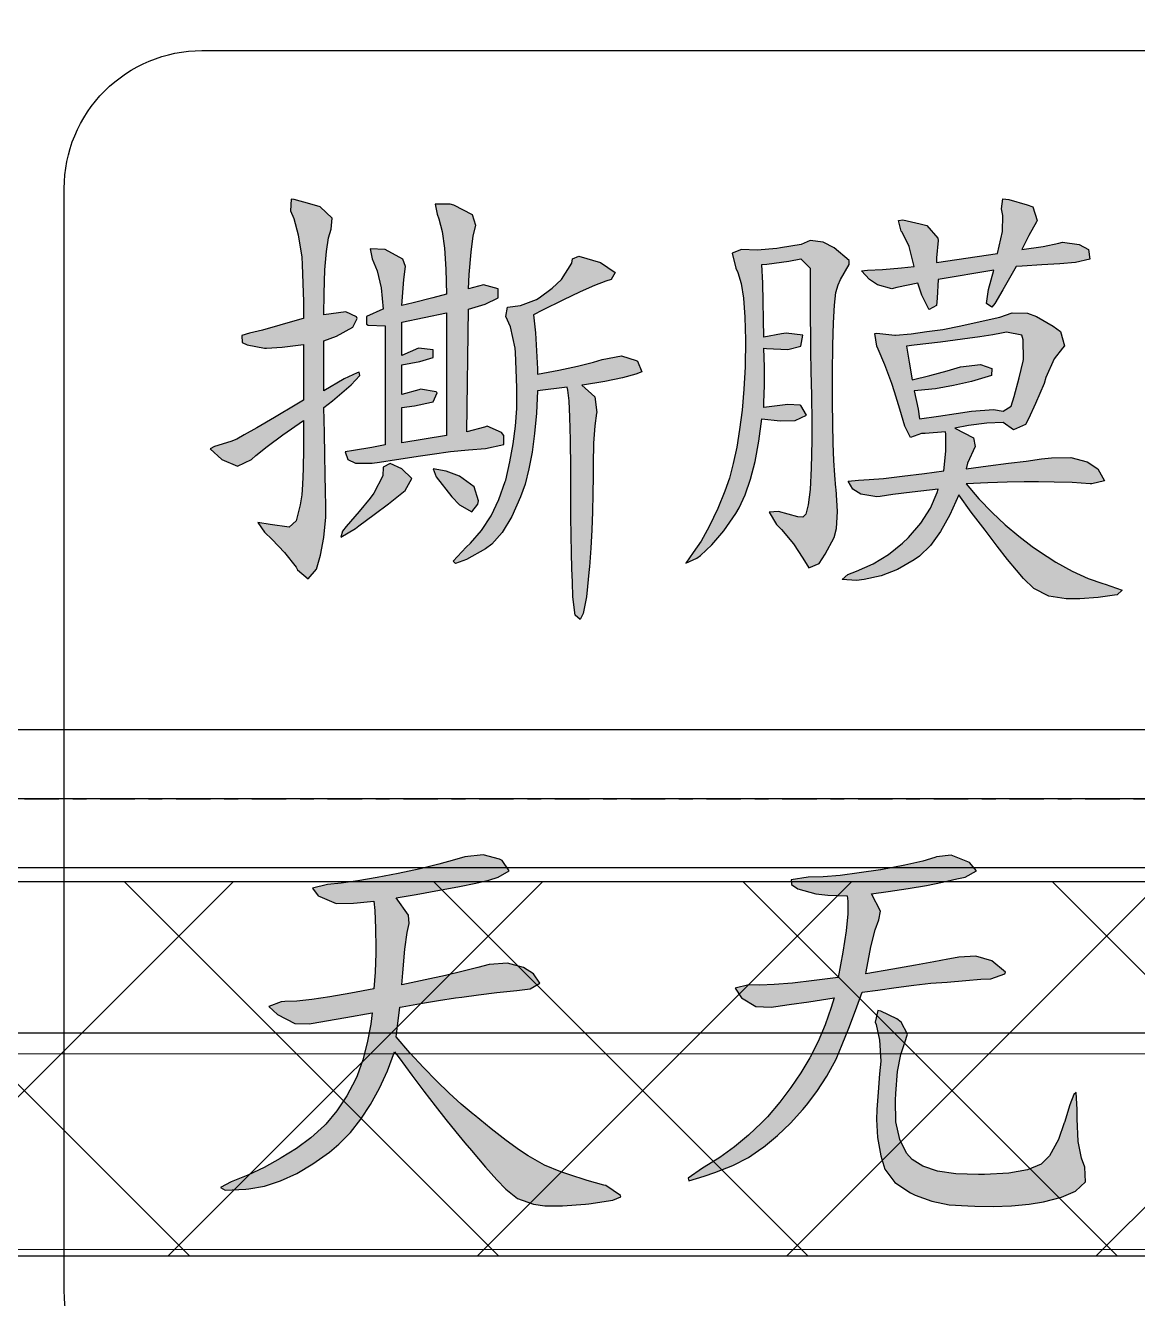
# Model space of a CAD drawing. Header units: millimetres. Extents: x 20905 to 43117, y -15595 to -5301.
# Drawn here: x 26106.12 to 26114.19, y -15139.69 to -15130.45 of the extents above; entities that cross this region are included whole.
import ezdxf

# ---------------------------------------------------------------- set-up
doc = ezdxf.new("R2010")
doc.units = ezdxf.units.MM
doc.header["$LTSCALE"] = 0.2
doc.linetypes.add('CENTER', pattern=[2, 1.25, -0.25, 0.25, -0.25])
doc.layers.add('HOU', color=7, linetype='Continuous', lineweight=13)
for name, color, linetype in [('LCM', 5, 'Continuous'), ('LENS', 6, 'Continuous'), ('tape', 62, 'Continuous'), ('保护膜', 3, 'Continuous')]:
    doc.layers.add(name, color=color, linetype=linetype)

# ---------------------------------------------------------------- blocks, each defined once
blk = doc.blocks.new('LCM')
at = {"layer": 'tape', "linetype": 'ByBlock'}
h = blk.add_hatch(dxfattribs=at)
h.set_pattern_fill('ANSI37', color=256, scale=0.5, style=0)
h.set_pattern_definition([(45, (-4594.2397, 2209.7575), (-1.122532, 1.122532), []), (135, (-4594.2397, 2209.7575), (-1.122532, -1.122532), [])])
edge = h.paths.add_edge_path()
edge.add_line((33.171, -226.368), (31.171, -225.368))
edge.add_line((31.171, -225.368), (-3.32, -225.368))
edge.add_arc((-3.32, -224.868), 0.5, 180, 270, ccw=False)
edge.add_line((-3.82, -224.868), (-3.82, 2.732))
edge.add_arc((-3.32, 2.732), 0.5, 90, 180, ccw=False)
edge.add_line((-3.32, 3.232), (138.68, 3.232))
edge.add_arc((138.68, 2.732), 0.5, 0, 90, ccw=False)
edge.add_line((139.18, 2.732), (139.18, -224.868))
edge.add_arc((138.68, -224.868), 0.5, -90, 0, ccw=False)
edge.add_line((138.68, -225.368), (85.3858, -225.368))
edge.add_line((85.3858, -225.368), (83.7108, -226.368))
edge.add_line((83.7108, -226.368), (33.171, -226.368))
h.paths.add_polyline_path([(-1.1, -218.64), (136.46, -218.64), (136.46, 1.1), (-1.1, 1.1)], flags=16)
at = {"layer": 'HOU', "linetype": 'ByBlock'}
for p, q in [((-3.77, 2.682), (-3.77, -224.818)), ((-2.35, -2.8), (-2.35, -216.3))]:
    blk.add_line(p, q, dxfattribs=at)
at = {"layer": 'LCM', "linetype": 'ByBlock'}
for points in [[(-2.2, 2), (137.56, 2), (137.56, -223.8), (-2.2, -223.8)], [(137.56, -220.1), (-2.2, -220.1), (-2.2, 2), (137.56, 2)], [(-1, 1), (136.36, 1), (136.36, -218.54), (-1, -218.54)], [(0, 0), (135.36, 0), (135.36, -216.576), (0, -216.576)]]:
    blk.add_lwpolyline(points, close=True, dxfattribs=at)
at = {"layer": 'LCM', "linetype": 'CENTER'}
blk.add_lwpolyline([(-0.5, -217.076), (135.86, -217.076), (135.86, 0.5), (-0.5, 0.5)], close=True, dxfattribs=at)
at = {"layer": 'tape', "linetype": 'ByBlock'}
blk.add_lwpolyline([(33.171, -226.368), (31.171, -225.368), (-3.32, -225.368, -0.414214), (-3.82, -224.868), (-3.82, 2.732, -0.414214), (-3.32, 3.232), (138.68, 3.232, -0.414214), (139.18, 2.732), (139.18, -224.868, -0.414214), (138.68, -225.368), (85.3858, -225.368), (85.3858, -225.368), (83.7108, -226.368)], format="xyb", close=True, dxfattribs=at)
blk.add_lwpolyline([(-1.1, -218.64), (136.46, -218.64), (136.46, 1.1), (-1.1, 1.1)], close=True, dxfattribs=at)

msp = doc.modelspace()

# ---------------------------------------------------------------- hatches: boundary and pattern name
for points in [[(26108.0913, -15133.1983), (26108.1398, -15133.1697), (26108.1398, -15132.7653), (26107.9855, -15132.784), (26107.8723, -15132.7915), (26107.8574, -15132.7927), (26107.7317, -15132.7678), (26107.6956, -15132.7517), (26107.6931, -15132.6994), (26107.7491, -15132.6845), (26107.8437, -15132.6608), (26107.9694, -15132.626), (26108.1274, -15132.58), (26108.1398, -15132.5762), (26108.1398, -15132.453), (26108.1361, -15132.3224), (26108.1299, -15132.1855), (26108.1274, -15132.132), (26108.1025, -15131.9703), (26108.0714, -15131.8508), (26108.0465, -15131.7948), (26108.0515, -15131.7115), (26108.0726, -15131.714), (26108.1871, -15131.7438), (26108.2618, -15131.7675), (26108.3476, -15131.8496), (26108.3426, -15131.9292), (26108.3227, -15131.9927), (26108.3065, -15132.091), (26108.2966, -15132.2241), (26108.2904, -15132.3946), (26108.2891, -15132.5501), (26108.4471, -15132.5289), (26108.5255, -15132.565), (26108.5305, -15132.5762), (26108.4994, -15132.6409), (26108.3812, -15132.7056), (26108.2891, -15132.738), (26108.2891, -15133.1025), (26108.4347, -15133.0142), (26108.5305, -15132.9707), (26108.5442, -15132.9669), (26108.5504, -15132.9906), (26108.4857, -15133.059), (26108.3513, -15133.1735), (26108.2891, -15133.2232), (26108.2929, -15133.4061), (26108.2966, -15133.5679), (26108.2991, -15133.7097), (26108.3003, -15133.8329), (26108.3016, -15133.9349), (26108.3016, -15134.0171), (26108.3016, -15134.0196), (26108.2879, -15134.1664), (26108.2642, -15134.2945), (26108.2344, -15134.3966), (26108.1747, -15134.4675), (26108.0975, -15134.4003), (26108.0863, -15134.3829), (26108.0017, -15134.2759), (26107.9134, -15134.1801), (26107.8574, -15134.1266), (26107.8088, -15134.0581), (26107.8984, -15134.0731), (26108.0378, -15134.0905), (26108.0863, -15134.0457), (26108.1174, -15133.93), (26108.1274, -15133.8578), (26108.1323, -15133.7807), (26108.1373, -15133.6674), (26108.1398, -15133.5206), (26108.1398, -15133.3365), (26108.1398, -15133.3178), (26107.9917, -15133.4211), (26107.8773, -15133.5057), (26107.7952, -15133.5716), (26107.7628, -15133.6015), (26107.662, -15133.6488), (26107.5476, -15133.6015), (26107.4642, -15133.5231), (26107.494, -15133.5069), (26107.6135, -15133.4696), (26107.6558, -15133.4534), (26107.7105, -15133.4223), (26107.8026, -15133.3701), (26107.9295, -15133.2954)], [(26113.2176, -15132.3697), (26113.1579, -15132.4692), (26113.138, -15132.4953), (26113.0982, -15132.4692), (26113.1131, -15132.3672), (26113.1517, -15132.2253), (26112.7473, -15132.2938), (26112.7411, -15132.4306), (26112.7348, -15132.4817), (26112.6826, -15132.5128), (26112.6801, -15132.509), (26112.6291, -15132.4082), (26112.5992, -15132.3199), (26112.4474, -15132.351), (26112.4113, -15132.361), (26112.3068, -15132.3324), (26112.2496, -15132.2938), (26112.1923, -15132.2316), (26112.2359, -15132.2253), (26112.3441, -15132.2216), (26112.4822, -15132.2092), (26112.5731, -15132.1992), (26112.5382, -15132.0549), (26112.486, -15131.9516), (26112.4785, -15131.9429), (26112.4599, -15131.8658), (26112.4922, -15131.862), (26112.6179, -15131.8894), (26112.6664, -15131.9018), (26112.746, -15131.9939), (26112.7473, -15132.0101), (26112.7348, -15132.137), (26112.7348, -15132.1718), (26113.179, -15132.1047), (26113.2151, -15131.9454), (26113.2176, -15131.8284), (26113.2064, -15131.7811), (26113.2164, -15131.7077), (26113.2599, -15131.714), (26113.393, -15131.7525), (26113.4353, -15131.7675), (26113.4664, -15131.8658), (26113.4615, -15131.8757), (26113.4067, -15131.9753), (26113.3545, -15132.0773), (26113.51, -15132.0536), (26113.6245, -15132.03), (26113.6506, -15132.0238), (26113.7713, -15132.04), (26113.8385, -15132.0773), (26113.8497, -15132.147), (26113.7452, -15132.1718), (26113.6307, -15132.1806), (26113.5013, -15132.188), (26113.357, -15132.1967), (26113.3134, -15132.1992)], [(26111.8278, -15133.1336), (26111.824, -15132.9607), (26111.8216, -15132.8114), (26111.8203, -15132.687), (26111.8191, -15132.5862), (26111.8178, -15132.509), (26111.8178, -15132.4817), (26111.8178, -15132.3236), (26111.8178, -15132.2166), (26111.8178, -15132.2129), (26111.7506, -15132.1445), (26111.6635, -15132.1606), (26111.503, -15132.1818), (26111.4682, -15132.1855), (26111.4744, -15132.3199), (26111.4781, -15132.453), (26111.4806, -15132.5837), (26111.4819, -15132.7118), (26111.6113, -15132.6895), (26111.6436, -15132.6845), (26111.7643, -15132.6982), (26111.7506, -15132.779), (26111.6573, -15132.8014), (26111.5018, -15132.7952), (26111.4819, -15132.7927), (26111.4868, -15132.9296), (26111.4881, -15133.0615), (26111.4831, -15133.1896), (26111.4819, -15133.2232), (26111.6561, -15133.2008), (26111.7469, -15133.2071), (26111.7506, -15133.2095), (26111.7917, -15133.278), (26111.7108, -15133.3178), (26111.6001, -15133.3203), (26111.4682, -15133.3041), (26111.4458, -15133.4684), (26111.4184, -15133.6139), (26111.3848, -15133.7433), (26111.3462, -15133.8566), (26111.3027, -15133.9511), (26111.2791, -15133.9922), (26111.1907, -15134.1191), (26111.1049, -15134.2199), (26111.0215, -15134.297), (26110.9966, -15134.3157), (26110.9157, -15134.3518), (26110.9692, -15134.2746), (26111.0265, -15134.1925), (26111.0862, -15134.0855), (26111.1472, -15133.9561), (26111.1982, -15133.8304), (26111.2318, -15133.7359), (26111.2604, -15133.6301), (26111.2853, -15133.5119), (26111.3064, -15133.3837), (26111.3239, -15133.2431), (26111.3375, -15133.0901), (26111.3462, -15132.9271), (26111.3487, -15132.7318), (26111.3438, -15132.5663), (26111.3338, -15132.4294), (26111.3176, -15132.3224), (26111.294, -15132.2428), (26111.2791, -15132.2129), (26111.2529, -15132.1034), (26111.3201, -15132.0773), (26111.4333, -15132.081), (26111.5764, -15132.0686), (26111.6026, -15132.0636), (26111.7544, -15132.04), (26111.8178, -15132.0101), (26111.9136, -15132.0225), (26111.9933, -15132.0636), (26112.1028, -15132.1569), (26112.1015, -15132.1855), (26112.038, -15132.2938), (26112.0206, -15132.3336), (26112.0057, -15132.3883), (26111.9945, -15132.4804), (26111.987, -15132.6073), (26111.9821, -15132.7716), (26111.9796, -15132.9731), (26111.9796, -15133.008), (26111.9808, -15133.1834), (26111.9833, -15133.3427), (26111.9858, -15133.4833), (26111.9908, -15133.6077), (26111.9982, -15133.7147), (26112.0057, -15133.8055), (26112.0069, -15133.8167), (26112.0181, -15133.9785), (26112.0094, -15134.1017), (26111.9933, -15134.1676), (26111.9286, -15134.2883), (26111.885, -15134.3555), (26111.8091, -15134.3866), (26111.7643, -15134.3157), (26111.6971, -15134.2124), (26111.61, -15134.1091), (26111.5752, -15134.0731), (26111.5204, -15133.9835), (26111.5889, -15133.9785), (26111.7295, -15134.0158), (26111.7643, -15134.0196), (26111.7867, -15133.9972), (26111.8041, -15133.93), (26111.8178, -15133.8192), (26111.8265, -15133.6637), (26111.8315, -15133.4634), (26111.8315, -15133.3315)], [(26110.3272, -15133.0341), (26110.1667, -15133.0615), (26110.1617, -15133.0615), (26110.255, -15133.1448), (26110.27, -15133.2593), (26110.2687, -15133.2643), (26110.2563, -15133.3564), (26110.2463, -15133.4808), (26110.2426, -15133.6351), (26110.2426, -15133.7222), (26110.2414, -15133.8503), (26110.2376, -15133.9797), (26110.2326, -15134.1104), (26110.2252, -15134.2448), (26110.2165, -15134.3804), (26110.2152, -15134.3966), (26110.1953, -15134.5969), (26110.1717, -15134.7176), (26110.148, -15134.7611), (26110.1132, -15134.73), (26110.0958, -15134.5969), (26110.0933, -15134.4911), (26110.0896, -15134.3903), (26110.0871, -15134.2771), (26110.0846, -15134.1527), (26110.0821, -15134.0158), (26110.0808, -15133.8678), (26110.0808, -15133.7085), (26110.0808, -15133.6687), (26110.0796, -15133.4584), (26110.0746, -15133.2929), (26110.0684, -15133.1735), (26110.0597, -15133.0976), (26110.0535, -15133.0752), (26109.8382, -15133.1025), (26109.8308, -15133.263), (26109.8183, -15133.4111), (26109.8009, -15133.5467), (26109.7772, -15133.6687), (26109.7486, -15133.7782), (26109.7163, -15133.8702), (26109.6528, -15134.0146), (26109.5831, -15134.129), (26109.5072, -15134.2137), (26109.4612, -15134.2485), (26109.3243, -15134.3269), (26109.2447, -15134.3555), (26109.2273, -15134.3393), (26109.3206, -15134.2373), (26109.353, -15134.2074), (26109.4338, -15134.1154), (26109.5023, -15134.0096), (26109.5595, -15133.8902), (26109.6055, -15133.7595), (26109.6093, -15133.7496), (26109.6391, -15133.6164), (26109.6628, -15133.4858), (26109.679, -15133.3576), (26109.6889, -15133.2295), (26109.6902, -15133.2232), (26109.6889, -15133.0801), (26109.6852, -15132.947), (26109.679, -15132.8238), (26109.6765, -15132.7927), (26109.6429, -15132.6372), (26109.6093, -15132.5625), (26109.6217, -15132.4953), (26109.7163, -15132.4817), (26109.8332, -15132.4394), (26109.8519, -15132.4282), (26109.9452, -15132.3572), (26110.0124, -15132.2938), (26110.0883, -15132.1743), (26110.0933, -15132.1445), (26110.1393, -15132.1246), (26110.2961, -15132.1718), (26110.4019, -15132.2428), (26110.3745, -15132.295), (26110.3359, -15132.3062), (26110.2526, -15132.3386), (26110.148, -15132.3834), (26110.0224, -15132.4431), (26109.8755, -15132.5165), (26109.8108, -15132.5501), (26109.8245, -15132.6807), (26109.8332, -15132.8126), (26109.8382, -15132.9433), (26109.8382, -15132.9806), (26109.995, -15132.952), (26110.1306, -15132.9221), (26110.2451, -15132.8935), (26110.3098, -15132.8736), (26110.4479, -15132.8487), (26110.5561, -15132.8811), (26110.5649, -15132.886), (26110.596, -15132.9632), (26110.5524, -15132.9806), (26110.4554, -15133.008)], [(26108.7159, -15133.7197), (26108.7196, -15133.655), (26108.7706, -15133.6301), (26108.854, -15133.6687), (26108.9274, -15133.7384), (26108.8789, -15133.8255), (26108.854, -15133.8441), (26108.7582, -15133.9213), (26108.6537, -15133.9996), (26108.5417, -15134.0818), (26108.5181, -15134.1004), (26108.4123, -15134.1639), (26108.4235, -15134.1216), (26108.4509, -15134.0867), (26108.5442, -15133.9785), (26108.6238, -15133.8802), (26108.6524, -15133.8441)], [(26109.1041, -15133.7272), (26109.083, -15133.6687), (26109.1763, -15133.6849), (26109.2721, -15133.7222), (26109.3803, -15133.7981), (26109.4102, -15133.9013), (26109.4065, -15133.925), (26109.3617, -15133.981), (26109.2733, -15133.9287), (26109.2186, -15133.8702)], [(26108.6636, -15137.0033), (26108.6574, -15136.8739), (26108.6524, -15136.8067), (26108.5305, -15136.8179), (26108.5044, -15136.8204), (26108.3787, -15136.8216), (26108.2593, -15136.7731), (26108.2481, -15136.7669), (26108.2058, -15136.7109), (26108.3153, -15136.686), (26108.4148, -15136.6748), (26108.5355, -15136.6586), (26108.6761, -15136.6337), (26108.8279, -15136.6051), (26108.9871, -15136.5703), (26109.1228, -15136.5379), (26109.2372, -15136.5068), (26109.3119, -15136.4832), (26109.4438, -15136.4695), (26109.5632, -15136.5006), (26109.5819, -15136.5105), (26109.6342, -15136.5864), (26109.5545, -15136.6312), (26109.4861, -15136.6524), (26109.3915, -15136.6748), (26109.2721, -15136.6997), (26109.1277, -15136.727), (26108.9573, -15136.7569), (26108.8142, -15136.7805), (26108.9038, -15136.9075), (26108.9088, -15136.9684), (26108.8926, -15137.0344), (26108.8764, -15137.1538), (26108.8615, -15137.3268), (26108.854, -15137.4139), (26109.0245, -15137.3765), (26109.1725, -15137.3442), (26109.3007, -15137.3143), (26109.4065, -15137.287), (26109.4873, -15137.2658), (26109.6205, -15137.2558), (26109.7387, -15137.287), (26109.8108, -15137.333), (26109.8569, -15137.4014), (26109.7872, -15137.4425), (26109.6902, -15137.4537), (26109.5446, -15137.4699), (26109.4114, -15137.486), (26109.2907, -15137.5022), (26109.2447, -15137.5084), (26109.1215, -15137.5271), (26108.9909, -15137.5482), (26108.8565, -15137.5731), (26108.8403, -15137.5756), (26108.8242, -15137.7125), (26108.8142, -15137.7909), (26108.9137, -15137.9066), (26109.012, -15138.0124), (26109.1066, -15138.1106), (26109.1974, -15138.199), (26109.2858, -15138.2799), (26109.3716, -15138.3508), (26109.3803, -15138.357), (26109.5035, -15138.4578), (26109.613, -15138.5436), (26109.7088, -15138.6133), (26109.771, -15138.6544), (26109.8892, -15138.7216), (26110.0087, -15138.7713), (26110.0672, -15138.7888), (26110.199, -15138.8336), (26110.321, -15138.8659), (26110.3359, -15138.8696), (26110.4429, -15138.9418), (26110.4442, -15138.9505), (26110.3857, -15138.9766), (26110.2115, -15139.0015), (26110.1879, -15139.004), (26110.0211, -15139.0165), (26109.893, -15139.0165), (26109.8108, -15139.004), (26109.6951, -15138.9642), (26109.6093, -15138.897), (26109.5446, -15138.8286), (26109.4612, -15138.7353), (26109.3592, -15138.6158), (26109.3119, -15138.5598), (26109.246, -15138.4789), (26109.1738, -15138.3894), (26109.0966, -15138.2911), (26109.0145, -15138.1841), (26108.9262, -15138.0683), (26108.8341, -15137.9439), (26108.8005, -15137.8991), (26108.7495, -15138.0372), (26108.6923, -15138.1641), (26108.6276, -15138.2811), (26108.5579, -15138.3881), (26108.4807, -15138.4839), (26108.3974, -15138.5685), (26108.3289, -15138.627), (26108.2095, -15138.7129), (26108.0913, -15138.7825), (26107.9743, -15138.836), (26107.8586, -15138.8734), (26107.7429, -15138.8945), (26107.723, -15138.897), (26107.5724, -15138.9032), (26107.5376, -15138.8846), (26107.6147, -15138.8423), (26107.7367, -15138.795), (26107.8549, -15138.7377), (26107.9706, -15138.673), (26107.9793, -15138.6681), (26108.0888, -15138.6009), (26108.1946, -15138.5225), (26108.2941, -15138.4329), (26108.3016, -15138.4254), (26108.3824, -15138.3271), (26108.4546, -15138.2189), (26108.5193, -15138.0994), (26108.5305, -15138.0746), (26108.5716, -15137.9576), (26108.6039, -15137.8332), (26108.6288, -15137.6988), (26108.6388, -15137.6154), (26108.4484, -15137.6503), (26108.3065, -15137.6752), (26108.212, -15137.6913), (26108.1809, -15137.6963), (26108.0788, -15137.6926), (26107.9519, -15137.6291), (26107.8897, -15137.5694), (26107.9781, -15137.537), (26108.0054, -15137.5346), (26108.0925, -15137.5308), (26108.2008, -15137.5196), (26108.3314, -15137.501), (26108.4832, -15137.4736), (26108.6524, -15137.4412), (26108.6612, -15137.3218), (26108.6661, -15137.1824), (26108.6661, -15137.1439)], [(26112.0791, -15137.0207), (26112.0916, -15136.8975), (26112.0928, -15136.8054), (26112.0878, -15136.7669), (26111.946, -15136.7619), (26111.8589, -15136.7532), (26111.7295, -15136.7158), (26111.6834, -15136.686), (26111.6797, -15136.6499), (26111.8041, -15136.6312), (26111.9124, -15136.6287), (26112.0356, -15136.6188), (26112.1737, -15136.6014), (26112.328, -15136.5777), (26112.3304, -15136.5777), (26112.5046, -15136.5454), (26112.6365, -15136.5155), (26112.7236, -15136.4881), (26112.7348, -15136.4832), (26112.8418, -15136.4732), (26112.9762, -15136.5242), (26113.026, -15136.5852), (26112.9439, -15136.6325), (26112.8829, -15136.6449), (26112.7796, -15136.6673), (26112.6627, -15136.691), (26112.5308, -15136.7134), (26112.3852, -15136.7358), (26112.2633, -15136.7532), (26112.328, -15136.8788), (26112.3168, -15136.9423), (26112.2894, -15137.0132), (26112.2583, -15137.1376), (26112.2247, -15137.3181), (26112.2222, -15137.333), (26112.4188, -15137.2994), (26112.5843, -15137.2708), (26112.7162, -15137.2459), (26112.817, -15137.2272), (26112.8866, -15137.2135), (26112.8966, -15137.2111), (26113.0223, -15137.2048), (26113.138, -15137.2384), (26113.2375, -15137.3218), (26113.2325, -15137.333), (26113.1293, -15137.3691), (26113.0571, -15137.3728), (26112.9476, -15137.3828), (26112.8132, -15137.3927), (26112.6938, -15137.4002), (26112.5706, -15137.4151), (26112.4424, -15137.4325), (26112.3093, -15137.4512), (26112.1948, -15137.4674), (26112.1475, -15137.6005), (26112.1003, -15137.7274), (26112.0517, -15137.8456), (26112.0069, -15137.9526), (26111.9398, -15138.0758), (26111.8676, -15138.1878), (26111.7917, -15138.2861), (26111.7643, -15138.3172), (26111.6747, -15138.4167), (26111.5802, -15138.5076), (26111.4806, -15138.5909), (26111.4682, -15138.5996), (26111.3699, -15138.6656), (26111.2567, -15138.7241), (26111.1273, -15138.7763), (26111.0501, -15138.8025), (26110.9381, -15138.836), (26110.9332, -15138.8174), (26111.0364, -15138.744), (26111.0501, -15138.7353), (26111.1621, -15138.6656), (26111.2691, -15138.5884), (26111.3699, -15138.5051), (26111.4657, -15138.4155), (26111.508, -15138.3707), (26111.5976, -15138.2637), (26111.6785, -15138.1579), (26111.7506, -15138.0509), (26111.8153, -15137.9439), (26111.8178, -15137.9389), (26111.8763, -15137.8232), (26111.9273, -15137.7025), (26111.9721, -15137.5781), (26111.9933, -15137.5084), (26111.8079, -15137.5358), (26111.666, -15137.557), (26111.569, -15137.5706), (26111.5354, -15137.5756), (26111.4246, -15137.5694), (26111.3201, -15137.5084), (26111.2741, -15137.4363), (26111.3736, -15137.4139), (26111.452, -15137.4164), (26111.5578, -15137.4114), (26111.6897, -15137.4002), (26111.8477, -15137.3828), (26112.0206, -15137.3604), (26112.0555, -15137.175)], [(26113.7489, -15138.1953), (26113.7576, -15138.3184), (26113.7576, -15138.3844), (26113.7651, -15138.5499), (26113.7875, -15138.6718), (26113.8124, -15138.7353), (26113.8173, -15138.8435), (26113.7452, -15138.9107), (26113.6419, -15138.9542), (26113.5112, -15138.9878), (26113.408, -15139.004), (26113.2798, -15139.0165), (26113.1479, -15139.0227), (26113.0148, -15139.0202), (26112.9638, -15139.0177), (26112.8281, -15139.009), (26112.7012, -15138.9841), (26112.5818, -15138.9406), (26112.5457, -15138.9231), (26112.4325, -15138.8472), (26112.3603, -15138.7502), (26112.3304, -15138.6544), (26112.3068, -15138.52), (26112.2993, -15138.3906), (26112.3031, -15138.3172), (26112.313, -15138.1915), (26112.323, -15138.0596), (26112.3304, -15137.9663), (26112.3217, -15137.8145), (26112.2969, -15137.7013), (26112.2894, -15137.6839), (26112.3105, -15137.6005), (26112.3304, -15137.603), (26112.4474, -15137.6602), (26112.4785, -15137.6839), (26112.5258, -15137.771), (26112.5059, -15137.8319), (26112.476, -15137.9178), (26112.4536, -15138.041), (26112.4399, -15138.2027), (26112.4375, -15138.25), (26112.4412, -15138.4068), (26112.4686, -15138.5349), (26112.5171, -15138.6345), (26112.5594, -15138.6805), (26112.6365, -15138.7303), (26112.7423, -15138.7651), (26112.8767, -15138.785), (26113.0397, -15138.79), (26113.0845, -15138.7888), (26113.2599, -15138.7801), (26113.3968, -15138.7552), (26113.4951, -15138.7141), (26113.556, -15138.6544), (26113.622, -15138.5349), (26113.663, -15138.4155), (26113.6643, -15138.4118), (26113.7029, -15138.2836), (26113.7315, -15138.2089)]]:
    msp.add_hatch(color=5).paths.add_polyline_path(points)
h = msp.add_hatch(color=5)
h.paths.add_polyline_path([(26109.3256, -15133.3987), (26109.4537, -15133.3663), (26109.4737, -15133.3589), (26109.5769, -15133.4049), (26109.5956, -15133.426), (26109.5943, -15133.4907), (26109.4612, -15133.5206), (26109.338, -15133.5293), (26109.2086, -15133.543), (26109.0742, -15133.5617), (26108.9896, -15133.5741), (26108.8154, -15133.6002), (26108.6923, -15133.6189), (26108.6388, -15133.6276), (26108.5193, -15133.6264), (26108.4633, -15133.6015), (26108.4434, -15133.5455), (26108.5044, -15133.5343), (26108.6375, -15133.5144), (26108.7333, -15133.4932), (26108.7333, -15132.631), (26108.6089, -15132.6247), (26108.5989, -15132.6173), (26108.5989, -15132.5625), (26108.7171, -15132.5103), (26108.7196, -15132.509), (26108.7035, -15132.3547), (26108.6748, -15132.2303), (26108.6388, -15132.1445), (26108.6251, -15132.0723), (26108.7333, -15132.0773), (26108.8627, -15132.1457), (26108.8814, -15132.1992), (26108.8689, -15132.2938), (26108.8565, -15132.4506), (26108.854, -15132.4817), (26108.9374, -15132.463), (26109.0792, -15132.4269), (26109.1775, -15132.4008), (26109.1738, -15132.2179), (26109.1638, -15132.0661), (26109.1477, -15131.9454), (26109.124, -15131.8546), (26109.1103, -15131.821), (26109.0966, -15131.7463), (26109.2049, -15131.7476), (26109.231, -15131.7538), (26109.3666, -15131.8247), (26109.3928, -15131.9018), (26109.3729, -15131.9777), (26109.3567, -15132.0959), (26109.3442, -15132.2577), (26109.3393, -15132.361), (26109.4475, -15132.3336), (26109.5545, -15132.361), (26109.5545, -15132.4282), (26109.46, -15132.4742), (26109.3393, -15132.509)])
h.paths.add_polyline_path([(26108.854, -15133.1287), (26108.854, -15132.9134), (26108.9859, -15132.8898), (26109.083, -15132.8599), (26109.083, -15132.8052), (26108.976, -15132.7927), (26108.9747, -15132.7927), (26108.854, -15132.8462), (26108.854, -15132.6036), (26109.1775, -15132.5364), (26109.1775, -15133.426), (26108.854, -15133.4795), (26108.854, -15133.2232), (26108.9473, -15133.2108), (26109.0705, -15133.1834), (26109.0817, -15133.1809), (26109.1103, -15133.1162), (26109.1041, -15133.1088), (26108.9896, -15133.0889), (26108.9772, -15133.0951)])
h = msp.add_hatch(color=5)
h.paths.add_polyline_path([(26112.3031, -15132.779), (26112.2869, -15132.6857), (26112.3031, -15132.6845), (26112.4337, -15132.6982), (26112.4375, -15132.6982), (26112.5519, -15132.6895), (26112.6664, -15132.6708), (26112.7809, -15132.6559), (26112.9115, -15132.631), (26113.031, -15132.6036), (26113.1952, -15132.5663), (26113.286, -15132.5364), (26113.3955, -15132.5377), (26113.4615, -15132.5625), (26113.5834, -15132.6322), (26113.6369, -15132.6708), (26113.6643, -15132.7753), (26113.6506, -15132.7927), (26113.5909, -15132.8699), (26113.5299, -15133.0055), (26113.5162, -15133.0478), (26113.4553, -15133.1946), (26113.403, -15133.3054), (26113.3806, -15133.3452), (26113.2935, -15133.3862), (26113.2188, -15133.3315), (26113.1019, -15133.3377), (26112.9687, -15133.3539), (26112.8692, -15133.3725), (26113.0036, -15133.4422), (26113.0173, -15133.5069), (26112.96, -15133.6264), (26112.9501, -15133.6687), (26113.1118, -15133.6475), (26113.2574, -15133.6276), (26113.3856, -15133.6114), (26113.4976, -15133.5965), (26113.5697, -15133.5878), (26113.7116, -15133.5853), (26113.8298, -15133.6177), (26113.9069, -15133.6687), (26113.9542, -15133.7545), (26113.8621, -15133.7769), (26113.8522, -15133.7769), (26113.7203, -15133.7682), (26113.5896, -15133.7645), (26113.4752, -15133.7632), (26113.3719, -15133.7632), (26113.2487, -15133.7657), (26113.1081, -15133.7707), (26112.9501, -15133.7769), (26113.0434, -15133.8852), (26113.1392, -15133.9847), (26113.235, -15134.0755), (26113.3321, -15134.1577), (26113.4291, -15134.2311), (26113.4752, -15134.2622), (26113.6021, -15134.3443), (26113.7215, -15134.4115), (26113.836, -15134.4638), (26113.943, -15134.4998), (26113.9604, -15134.5048), (26114.0824, -15134.5484), (26114.0463, -15134.582), (26114.0276, -15134.5857), (26113.9094, -15134.6019), (26113.7763, -15134.6106), (26113.6767, -15134.6118), (26113.5511, -15134.5932), (26113.4416, -15134.5359), (26113.3669, -15134.4638), (26113.3159, -15134.404), (26113.2512, -15134.3256), (26113.1753, -15134.2298), (26113.0882, -15134.1141), (26112.9874, -15133.9822), (26112.8966, -15133.8578), (26112.8331, -15134.0021), (26112.7647, -15134.1241), (26112.6913, -15134.2236), (26112.6129, -15134.3008), (26112.5731, -15134.3294), (26112.4536, -15134.3978), (26112.3329, -15134.4451), (26112.2098, -15134.4725), (26112.155, -15134.4774), (26112.0505, -15134.4725), (26112.0928, -15134.4351), (26112.155, -15134.4102), (26112.2757, -15134.3567), (26112.3864, -15134.2896), (26112.4885, -15134.2087), (26112.532, -15134.1676), (26112.6228, -15134.0631), (26112.6925, -15133.9536), (26112.7411, -15133.8391), (26112.7473, -15133.8167), (26112.5581, -15133.8379), (26112.4175, -15133.8553), (26112.3255, -15133.8678), (26112.3031, -15133.8702), (26112.1861, -15133.8516), (26112.1276, -15133.8167), (26112.094, -15133.7583), (26112.1687, -15133.7496), (26112.2458, -15133.7458), (26112.3516, -15133.7371), (26112.486, -15133.7222), (26112.649, -15133.701), (26112.7883, -15133.6824), (26112.8045, -15133.5405), (26112.8033, -15133.4173), (26112.802, -15133.3987), (26112.6527, -15133.4111), (26112.6266, -15133.4124), (26112.5469, -15133.441), (26112.5059, -15133.3589), (26112.4698, -15133.2357), (26112.4312, -15133.1088), (26112.4113, -15133.0478), (26112.3616, -15132.9122), (26112.313, -15132.7989)])
h.paths.add_polyline_path([(26112.6017, -15133.2344), (26112.5731, -15133.1025), (26112.6005, -15133.1001), (26112.7274, -15133.0864), (26112.858, -15133.064), (26112.9899, -15133.0354), (26113.1342, -15132.9918), (26113.138, -15132.9408), (26113.0558, -15132.9109), (26112.909, -15132.9271), (26112.8132, -15132.9557), (26112.6863, -15132.9906), (26112.5594, -15133.0217), (26112.537, -15132.8948), (26112.5183, -15132.779), (26112.5743, -15132.7716), (26112.7647, -15132.7492), (26112.924, -15132.728), (26113.0496, -15132.7106), (26113.1442, -15132.6957), (26113.2064, -15132.6845), (26113.2437, -15132.677), (26113.3545, -15132.6982), (26113.3657, -15132.7318), (26113.3669, -15132.8736), (26113.3644, -15132.886), (26113.3358, -15133.008), (26113.2997, -15133.1424), (26113.2773, -15133.2133), (26113.2188, -15133.2506), (26113.1492, -15133.2369), (26112.9899, -15133.2506), (26112.8792, -15133.2668), (26112.7498, -15133.2854), (26112.6129, -15133.3041)])

# ---------------------------------------------------------------- linework, layer by layer
at = {"color": 5}
for points in [[(26107.9295, -15133.2954), (26107.8026, -15133.3701), (26107.7105, -15133.4223), (26107.6558, -15133.4534), (26107.6135, -15133.4696), (26107.494, -15133.5069), (26107.4642, -15133.5231), (26107.5476, -15133.6015), (26107.662, -15133.6488), (26107.7628, -15133.6015), (26107.7952, -15133.5716), (26107.8773, -15133.5057), (26107.9917, -15133.4211), (26108.1398, -15133.3178), (26108.1398, -15133.3365), (26108.1398, -15133.5206), (26108.1373, -15133.6674), (26108.1323, -15133.7807), (26108.1274, -15133.8578), (26108.1174, -15133.93), (26108.0863, -15134.0457), (26108.0378, -15134.0905), (26107.8984, -15134.0731), (26107.8088, -15134.0581), (26107.8574, -15134.1266), (26107.9134, -15134.1801), (26108.0017, -15134.2759), (26108.0863, -15134.3829), (26108.0975, -15134.4003), (26108.1747, -15134.4675), (26108.2344, -15134.3966), (26108.2642, -15134.2945), (26108.2879, -15134.1664), (26108.3016, -15134.0196), (26108.3016, -15134.0171), (26108.3016, -15133.9349), (26108.3003, -15133.8329), (26108.2991, -15133.7097), (26108.2966, -15133.5679), (26108.2929, -15133.4061), (26108.2891, -15133.2232), (26108.3513, -15133.1735), (26108.4857, -15133.059), (26108.5504, -15132.9906), (26108.5442, -15132.9669), (26108.5305, -15132.9707), (26108.4347, -15133.0142), (26108.2891, -15133.1025), (26108.2891, -15132.738), (26108.3812, -15132.7056), (26108.4994, -15132.6409), (26108.5305, -15132.5762), (26108.5255, -15132.565), (26108.4471, -15132.5289), (26108.2891, -15132.5501), (26108.2904, -15132.3946), (26108.2966, -15132.2241), (26108.3065, -15132.091), (26108.3227, -15131.9927), (26108.3426, -15131.9292), (26108.3476, -15131.8496), (26108.2618, -15131.7675), (26108.1871, -15131.7438), (26108.0726, -15131.714), (26108.0515, -15131.7115), (26108.0465, -15131.7948), (26108.0714, -15131.8508), (26108.1025, -15131.9703), (26108.1274, -15132.132), (26108.1299, -15132.1855), (26108.1361, -15132.3224), (26108.1398, -15132.453), (26108.1398, -15132.5762), (26108.1274, -15132.58), (26107.9694, -15132.626), (26107.8437, -15132.6608), (26107.7491, -15132.6845), (26107.6931, -15132.6994), (26107.6956, -15132.7517), (26107.7317, -15132.7678), (26107.8574, -15132.7927), (26107.8723, -15132.7915), (26107.9855, -15132.784), (26108.1398, -15132.7653), (26108.1398, -15133.1697), (26108.0913, -15133.1983)], [(26113.2176, -15132.3697), (26113.1579, -15132.4692), (26113.138, -15132.4953), (26113.0982, -15132.4692), (26113.1131, -15132.3672), (26113.1517, -15132.2253), (26112.7473, -15132.2938), (26112.7411, -15132.4306), (26112.7348, -15132.4817), (26112.6826, -15132.5128), (26112.6801, -15132.509), (26112.6291, -15132.4082), (26112.5992, -15132.3199), (26112.4474, -15132.351), (26112.4113, -15132.361), (26112.3068, -15132.3324), (26112.2496, -15132.2938), (26112.1923, -15132.2316), (26112.2359, -15132.2253), (26112.3441, -15132.2216), (26112.4822, -15132.2092), (26112.5731, -15132.1992), (26112.5382, -15132.0549), (26112.486, -15131.9516), (26112.4785, -15131.9429), (26112.4599, -15131.8658), (26112.4922, -15131.862), (26112.6179, -15131.8894), (26112.6664, -15131.9018), (26112.746, -15131.9939), (26112.7473, -15132.0101), (26112.7348, -15132.137), (26112.7348, -15132.1718), (26113.179, -15132.1047), (26113.2151, -15131.9454), (26113.2176, -15131.8284), (26113.2064, -15131.7811), (26113.2164, -15131.7077), (26113.2599, -15131.714), (26113.393, -15131.7525), (26113.4353, -15131.7675), (26113.4664, -15131.8658), (26113.4615, -15131.8757), (26113.4067, -15131.9753), (26113.3545, -15132.0773), (26113.51, -15132.0536), (26113.6245, -15132.03), (26113.6506, -15132.0238), (26113.7713, -15132.04), (26113.8385, -15132.0773), (26113.8497, -15132.147), (26113.7452, -15132.1718), (26113.6307, -15132.1806), (26113.5013, -15132.188), (26113.357, -15132.1967), (26113.3134, -15132.1992)], [(26109.3393, -15132.509), (26109.46, -15132.4742), (26109.5545, -15132.4282), (26109.5545, -15132.361), (26109.4475, -15132.3336), (26109.3393, -15132.361), (26109.3442, -15132.2577), (26109.3567, -15132.0959), (26109.3729, -15131.9777), (26109.3928, -15131.9018), (26109.3666, -15131.8247), (26109.231, -15131.7538), (26109.2049, -15131.7476), (26109.0966, -15131.7463), (26109.1103, -15131.821), (26109.124, -15131.8546), (26109.1477, -15131.9454), (26109.1638, -15132.0661), (26109.1738, -15132.2179), (26109.1775, -15132.4008), (26109.0792, -15132.4269), (26108.9374, -15132.463), (26108.854, -15132.4817), (26108.8565, -15132.4506), (26108.8689, -15132.2938), (26108.8814, -15132.1992), (26108.8627, -15132.1457), (26108.7333, -15132.0773), (26108.6251, -15132.0723), (26108.6388, -15132.1445), (26108.6748, -15132.2303), (26108.7035, -15132.3547), (26108.7196, -15132.509), (26108.7171, -15132.5103), (26108.5989, -15132.5625), (26108.5989, -15132.6173), (26108.6089, -15132.6247), (26108.7333, -15132.631), (26108.7333, -15133.4932), (26108.6375, -15133.5144), (26108.5044, -15133.5343), (26108.4434, -15133.5455), (26108.4633, -15133.6015), (26108.5193, -15133.6264), (26108.6388, -15133.6276), (26108.6923, -15133.6189), (26108.8154, -15133.6002), (26108.9896, -15133.5741), (26109.0742, -15133.5617), (26109.2086, -15133.543), (26109.338, -15133.5293), (26109.4612, -15133.5206), (26109.5943, -15133.4907), (26109.5956, -15133.426), (26109.5769, -15133.4049), (26109.4737, -15133.3589), (26109.4537, -15133.3663), (26109.3256, -15133.3987)], [(26111.8315, -15133.3315), (26111.8315, -15133.4634), (26111.8265, -15133.6637), (26111.8178, -15133.8192), (26111.8041, -15133.93), (26111.7867, -15133.9972), (26111.7643, -15134.0196), (26111.7295, -15134.0158), (26111.5889, -15133.9785), (26111.5204, -15133.9835), (26111.5752, -15134.0731), (26111.61, -15134.1091), (26111.6971, -15134.2124), (26111.7643, -15134.3157), (26111.8091, -15134.3866), (26111.885, -15134.3555), (26111.9286, -15134.2883), (26111.9933, -15134.1676), (26112.0094, -15134.1017), (26112.0181, -15133.9785), (26112.0069, -15133.8167), (26112.0057, -15133.8055), (26111.9982, -15133.7147), (26111.9908, -15133.6077), (26111.9858, -15133.4833), (26111.9833, -15133.3427), (26111.9808, -15133.1834), (26111.9796, -15133.008), (26111.9796, -15132.9731), (26111.9821, -15132.7716), (26111.987, -15132.6073), (26111.9945, -15132.4804), (26112.0057, -15132.3883), (26112.0206, -15132.3336), (26112.038, -15132.2938), (26112.1015, -15132.1855), (26112.1028, -15132.1569), (26111.9933, -15132.0636), (26111.9136, -15132.0225), (26111.8178, -15132.0101), (26111.7544, -15132.04), (26111.6026, -15132.0636), (26111.5764, -15132.0686), (26111.4333, -15132.081), (26111.3201, -15132.0773), (26111.2529, -15132.1034), (26111.2791, -15132.2129), (26111.294, -15132.2428), (26111.3176, -15132.3224), (26111.3338, -15132.4294), (26111.3438, -15132.5663), (26111.3487, -15132.7318), (26111.3462, -15132.9271), (26111.3375, -15133.0901), (26111.3239, -15133.2431), (26111.3064, -15133.3837), (26111.2853, -15133.5119), (26111.2604, -15133.6301), (26111.2318, -15133.7359), (26111.1982, -15133.8304), (26111.1472, -15133.9561), (26111.0862, -15134.0855), (26111.0265, -15134.1925), (26110.9692, -15134.2746), (26110.9157, -15134.3518), (26110.9966, -15134.3157), (26111.0215, -15134.297), (26111.1049, -15134.2199), (26111.1907, -15134.1191), (26111.2791, -15133.9922), (26111.3027, -15133.9511), (26111.3462, -15133.8566), (26111.3848, -15133.7433), (26111.4184, -15133.6139), (26111.4458, -15133.4684), (26111.4682, -15133.3041), (26111.6001, -15133.3203), (26111.7108, -15133.3178), (26111.7917, -15133.278), (26111.7506, -15133.2095), (26111.7469, -15133.2071), (26111.6561, -15133.2008), (26111.4819, -15133.2232), (26111.4831, -15133.1896), (26111.4881, -15133.0615), (26111.4868, -15132.9296), (26111.4819, -15132.7927), (26111.5018, -15132.7952), (26111.6573, -15132.8014), (26111.7506, -15132.779), (26111.7643, -15132.6982), (26111.6436, -15132.6845), (26111.6113, -15132.6895), (26111.4819, -15132.7118), (26111.4806, -15132.5837), (26111.4781, -15132.453), (26111.4744, -15132.3199), (26111.4682, -15132.1855), (26111.503, -15132.1818), (26111.6635, -15132.1606), (26111.7506, -15132.1445), (26111.8178, -15132.2129), (26111.8178, -15132.2166), (26111.8178, -15132.3236), (26111.8178, -15132.4817), (26111.8178, -15132.509), (26111.8191, -15132.5862), (26111.8203, -15132.687), (26111.8216, -15132.8114), (26111.824, -15132.9607), (26111.8278, -15133.1336)], [(26110.3272, -15133.0341), (26110.1667, -15133.0615), (26110.1617, -15133.0615), (26110.255, -15133.1448), (26110.27, -15133.2593), (26110.2687, -15133.2643), (26110.2563, -15133.3564), (26110.2463, -15133.4808), (26110.2426, -15133.6351), (26110.2426, -15133.7222), (26110.2414, -15133.8503), (26110.2376, -15133.9797), (26110.2326, -15134.1104), (26110.2252, -15134.2448), (26110.2165, -15134.3804), (26110.2152, -15134.3966), (26110.1953, -15134.5969), (26110.1717, -15134.7176), (26110.148, -15134.7611), (26110.1132, -15134.73), (26110.0958, -15134.5969), (26110.0933, -15134.4911), (26110.0896, -15134.3903), (26110.0871, -15134.2771), (26110.0846, -15134.1527), (26110.0821, -15134.0158), (26110.0808, -15133.8678), (26110.0808, -15133.7085), (26110.0808, -15133.6687), (26110.0796, -15133.4584), (26110.0746, -15133.2929), (26110.0684, -15133.1735), (26110.0597, -15133.0976), (26110.0535, -15133.0752), (26109.8382, -15133.1025), (26109.8308, -15133.263), (26109.8183, -15133.4111), (26109.8009, -15133.5467), (26109.7772, -15133.6687), (26109.7486, -15133.7782), (26109.7163, -15133.8702), (26109.6528, -15134.0146), (26109.5831, -15134.129), (26109.5072, -15134.2137), (26109.4612, -15134.2485), (26109.3243, -15134.3269), (26109.2447, -15134.3555), (26109.2273, -15134.3393), (26109.3206, -15134.2373), (26109.353, -15134.2074), (26109.4338, -15134.1154), (26109.5023, -15134.0096), (26109.5595, -15133.8902), (26109.6055, -15133.7595), (26109.6093, -15133.7496), (26109.6391, -15133.6164), (26109.6628, -15133.4858), (26109.679, -15133.3576), (26109.6889, -15133.2295), (26109.6902, -15133.2232), (26109.6889, -15133.0801), (26109.6852, -15132.947), (26109.679, -15132.8238), (26109.6765, -15132.7927), (26109.6429, -15132.6372), (26109.6093, -15132.5625), (26109.6217, -15132.4953), (26109.7163, -15132.4817), (26109.8332, -15132.4394), (26109.8519, -15132.4282), (26109.9452, -15132.3572), (26110.0124, -15132.2938), (26110.0883, -15132.1743), (26110.0933, -15132.1445), (26110.1393, -15132.1246), (26110.2961, -15132.1718), (26110.4019, -15132.2428), (26110.3745, -15132.295), (26110.3359, -15132.3062), (26110.2526, -15132.3386), (26110.148, -15132.3834), (26110.0224, -15132.4431), (26109.8755, -15132.5165), (26109.8108, -15132.5501), (26109.8245, -15132.6807), (26109.8332, -15132.8126), (26109.8382, -15132.9433), (26109.8382, -15132.9806), (26109.995, -15132.952), (26110.1306, -15132.9221), (26110.2451, -15132.8935), (26110.3098, -15132.8736), (26110.4479, -15132.8487), (26110.5561, -15132.8811), (26110.5649, -15132.886), (26110.596, -15132.9632), (26110.5524, -15132.9806), (26110.4554, -15133.008)], [(26108.854, -15133.1287), (26108.854, -15132.9134), (26108.9859, -15132.8898), (26109.083, -15132.8599), (26109.083, -15132.8052), (26108.976, -15132.7927), (26108.9747, -15132.7927), (26108.854, -15132.8462), (26108.854, -15132.6036), (26109.1775, -15132.5364), (26109.1775, -15133.426), (26108.854, -15133.4795), (26108.854, -15133.2232), (26108.9473, -15133.2108), (26109.0705, -15133.1834), (26109.0817, -15133.1809), (26109.1103, -15133.1162), (26109.1041, -15133.1088), (26108.9896, -15133.0889), (26108.9772, -15133.0951)], [(26112.3031, -15132.779), (26112.2869, -15132.6857), (26112.3031, -15132.6845), (26112.4337, -15132.6982), (26112.4375, -15132.6982), (26112.5519, -15132.6895), (26112.6664, -15132.6708), (26112.7809, -15132.6559), (26112.9115, -15132.631), (26113.031, -15132.6036), (26113.1952, -15132.5663), (26113.286, -15132.5364), (26113.3955, -15132.5377), (26113.4615, -15132.5625), (26113.5834, -15132.6322), (26113.6369, -15132.6708), (26113.6643, -15132.7753), (26113.6506, -15132.7927), (26113.5909, -15132.8699), (26113.5299, -15133.0055), (26113.5162, -15133.0478), (26113.4553, -15133.1946), (26113.403, -15133.3054), (26113.3806, -15133.3452), (26113.2935, -15133.3862), (26113.2188, -15133.3315), (26113.1019, -15133.3377), (26112.9687, -15133.3539), (26112.8692, -15133.3725), (26113.0036, -15133.4422), (26113.0173, -15133.5069), (26112.96, -15133.6264), (26112.9501, -15133.6687), (26113.1118, -15133.6475), (26113.2574, -15133.6276), (26113.3856, -15133.6114), (26113.4976, -15133.5965), (26113.5697, -15133.5878), (26113.7116, -15133.5853), (26113.8298, -15133.6177), (26113.9069, -15133.6687), (26113.9542, -15133.7545), (26113.8621, -15133.7769), (26113.8522, -15133.7769), (26113.7203, -15133.7682), (26113.5896, -15133.7645), (26113.4752, -15133.7632), (26113.3719, -15133.7632), (26113.2487, -15133.7657), (26113.1081, -15133.7707), (26112.9501, -15133.7769), (26113.0434, -15133.8852), (26113.1392, -15133.9847), (26113.235, -15134.0755), (26113.3321, -15134.1577), (26113.4291, -15134.2311), (26113.4752, -15134.2622), (26113.6021, -15134.3443), (26113.7215, -15134.4115), (26113.836, -15134.4638), (26113.943, -15134.4998), (26113.9604, -15134.5048), (26114.0824, -15134.5484), (26114.0463, -15134.582), (26114.0276, -15134.5857), (26113.9094, -15134.6019), (26113.7763, -15134.6106), (26113.6767, -15134.6118), (26113.5511, -15134.5932), (26113.4416, -15134.5359), (26113.3669, -15134.4638), (26113.3159, -15134.404), (26113.2512, -15134.3256), (26113.1753, -15134.2298), (26113.0882, -15134.1141), (26112.9874, -15133.9822), (26112.8966, -15133.8578), (26112.8331, -15134.0021), (26112.7647, -15134.1241), (26112.6913, -15134.2236), (26112.6129, -15134.3008), (26112.5731, -15134.3294), (26112.4536, -15134.3978), (26112.3329, -15134.4451), (26112.2098, -15134.4725), (26112.155, -15134.4774), (26112.0505, -15134.4725), (26112.0928, -15134.4351), (26112.155, -15134.4102), (26112.2757, -15134.3567), (26112.3864, -15134.2896), (26112.4885, -15134.2087), (26112.532, -15134.1676), (26112.6228, -15134.0631), (26112.6925, -15133.9536), (26112.7411, -15133.8391), (26112.7473, -15133.8167), (26112.5581, -15133.8379), (26112.4175, -15133.8553), (26112.3255, -15133.8678), (26112.3031, -15133.8702), (26112.1861, -15133.8516), (26112.1276, -15133.8167), (26112.094, -15133.7583), (26112.1687, -15133.7496), (26112.2458, -15133.7458), (26112.3516, -15133.7371), (26112.486, -15133.7222), (26112.649, -15133.701), (26112.7883, -15133.6824), (26112.8045, -15133.5405), (26112.8033, -15133.4173), (26112.802, -15133.3987), (26112.6527, -15133.4111), (26112.6266, -15133.4124), (26112.5469, -15133.441), (26112.5059, -15133.3589), (26112.4698, -15133.2357), (26112.4312, -15133.1088), (26112.4113, -15133.0478), (26112.3616, -15132.9122), (26112.313, -15132.7989)], [(26112.6129, -15133.3041), (26112.7498, -15133.2854), (26112.8792, -15133.2668), (26112.9899, -15133.2506), (26113.1492, -15133.2369), (26113.2188, -15133.2506), (26113.2773, -15133.2133), (26113.2997, -15133.1424), (26113.3358, -15133.008), (26113.3644, -15132.886), (26113.3669, -15132.8736), (26113.3657, -15132.7318), (26113.3545, -15132.6982), (26113.2437, -15132.677), (26113.2064, -15132.6845), (26113.1442, -15132.6957), (26113.0496, -15132.7106), (26112.924, -15132.728), (26112.7647, -15132.7492), (26112.5743, -15132.7716), (26112.5183, -15132.779), (26112.537, -15132.8948), (26112.5594, -15133.0217), (26112.6863, -15132.9906), (26112.8132, -15132.9557), (26112.909, -15132.9271), (26113.0558, -15132.9109), (26113.138, -15132.9408), (26113.1342, -15132.9918), (26112.9899, -15133.0354), (26112.858, -15133.064), (26112.7274, -15133.0864), (26112.6005, -15133.1001), (26112.5731, -15133.1025), (26112.6017, -15133.2344)], [(26108.6524, -15133.8441), (26108.6238, -15133.8802), (26108.5442, -15133.9785), (26108.4509, -15134.0867), (26108.4235, -15134.1216), (26108.4123, -15134.1639), (26108.5181, -15134.1004), (26108.5417, -15134.0818), (26108.6537, -15133.9996), (26108.7582, -15133.9213), (26108.854, -15133.8441), (26108.8789, -15133.8255), (26108.9274, -15133.7384), (26108.854, -15133.6687), (26108.7706, -15133.6301), (26108.7196, -15133.655), (26108.7159, -15133.7197)], [(26109.2186, -15133.8702), (26109.2733, -15133.9287), (26109.3617, -15133.981), (26109.4065, -15133.925), (26109.4102, -15133.9013), (26109.3803, -15133.7981), (26109.2721, -15133.7222), (26109.1763, -15133.6849), (26109.083, -15133.6687), (26109.1041, -15133.7272)], [(26108.6661, -15137.1439), (26108.6661, -15137.1824), (26108.6612, -15137.3218), (26108.6524, -15137.4412), (26108.4832, -15137.4736), (26108.3314, -15137.501), (26108.2008, -15137.5196), (26108.0925, -15137.5308), (26108.0054, -15137.5346), (26107.9781, -15137.537), (26107.8897, -15137.5694), (26107.9519, -15137.6291), (26108.0788, -15137.6926), (26108.1809, -15137.6963), (26108.212, -15137.6913), (26108.3065, -15137.6752), (26108.4484, -15137.6503), (26108.6388, -15137.6154), (26108.6288, -15137.6988), (26108.6039, -15137.8332), (26108.5716, -15137.9576), (26108.5305, -15138.0746), (26108.5193, -15138.0994), (26108.4546, -15138.2189), (26108.3824, -15138.3271), (26108.3016, -15138.4254), (26108.2941, -15138.4329), (26108.1946, -15138.5225), (26108.0888, -15138.6009), (26107.9793, -15138.6681), (26107.9706, -15138.673), (26107.8549, -15138.7377), (26107.7367, -15138.795), (26107.6147, -15138.8423), (26107.5376, -15138.8846), (26107.5724, -15138.9032), (26107.723, -15138.897), (26107.7429, -15138.8945), (26107.8586, -15138.8734), (26107.9743, -15138.836), (26108.0913, -15138.7825), (26108.2095, -15138.7129), (26108.3289, -15138.627), (26108.3974, -15138.5685), (26108.4807, -15138.4839), (26108.5579, -15138.3881), (26108.6276, -15138.2811), (26108.6923, -15138.1641), (26108.7495, -15138.0372), (26108.8005, -15137.8991), (26108.8341, -15137.9439), (26108.9262, -15138.0683), (26109.0145, -15138.1841), (26109.0966, -15138.2911), (26109.1738, -15138.3894), (26109.246, -15138.4789), (26109.3119, -15138.5598), (26109.3592, -15138.6158), (26109.4612, -15138.7353), (26109.5446, -15138.8286), (26109.6093, -15138.897), (26109.6951, -15138.9642), (26109.8108, -15139.004), (26109.893, -15139.0165), (26110.0211, -15139.0165), (26110.1879, -15139.004), (26110.2115, -15139.0015), (26110.3857, -15138.9766), (26110.4442, -15138.9505), (26110.4429, -15138.9418), (26110.3359, -15138.8696), (26110.321, -15138.8659), (26110.199, -15138.8336), (26110.0672, -15138.7888), (26110.0087, -15138.7713), (26109.8892, -15138.7216), (26109.771, -15138.6544), (26109.7088, -15138.6133), (26109.613, -15138.5436), (26109.5035, -15138.4578), (26109.3803, -15138.357), (26109.3716, -15138.3508), (26109.2858, -15138.2799), (26109.1974, -15138.199), (26109.1066, -15138.1106), (26109.012, -15138.0124), (26108.9137, -15137.9066), (26108.8142, -15137.7909), (26108.8242, -15137.7125), (26108.8403, -15137.5756), (26108.8565, -15137.5731), (26108.9909, -15137.5482), (26109.1215, -15137.5271), (26109.2447, -15137.5084), (26109.2907, -15137.5022), (26109.4114, -15137.486), (26109.5446, -15137.4699), (26109.6902, -15137.4537), (26109.7872, -15137.4425), (26109.8569, -15137.4014), (26109.8108, -15137.333), (26109.7387, -15137.287), (26109.6205, -15137.2558), (26109.4873, -15137.2658), (26109.4065, -15137.287), (26109.3007, -15137.3143), (26109.1725, -15137.3442), (26109.0245, -15137.3765), (26108.854, -15137.4139), (26108.8615, -15137.3268), (26108.8764, -15137.1538), (26108.8926, -15137.0344), (26108.9088, -15136.9684), (26108.9038, -15136.9075), (26108.8142, -15136.7805), (26108.9573, -15136.7569), (26109.1277, -15136.727), (26109.2721, -15136.6997), (26109.3915, -15136.6748), (26109.4861, -15136.6524), (26109.5545, -15136.6312), (26109.6342, -15136.5864), (26109.5819, -15136.5105), (26109.5632, -15136.5006), (26109.4438, -15136.4695), (26109.3119, -15136.4832), (26109.2372, -15136.5068), (26109.1228, -15136.5379), (26108.9871, -15136.5703), (26108.8279, -15136.6051), (26108.6761, -15136.6337), (26108.5355, -15136.6586), (26108.4148, -15136.6748), (26108.3153, -15136.686), (26108.2058, -15136.7109), (26108.2481, -15136.7669), (26108.2593, -15136.7731), (26108.3787, -15136.8216), (26108.5044, -15136.8204), (26108.5305, -15136.8179), (26108.6524, -15136.8067), (26108.6574, -15136.8739), (26108.6636, -15137.0033)], [(26112.0555, -15137.175), (26112.0206, -15137.3604), (26111.8477, -15137.3828), (26111.6897, -15137.4002), (26111.5578, -15137.4114), (26111.452, -15137.4164), (26111.3736, -15137.4139), (26111.2741, -15137.4363), (26111.3201, -15137.5084), (26111.4246, -15137.5694), (26111.5354, -15137.5756), (26111.569, -15137.5706), (26111.666, -15137.557), (26111.8079, -15137.5358), (26111.9933, -15137.5084), (26111.9721, -15137.5781), (26111.9273, -15137.7025), (26111.8763, -15137.8232), (26111.8178, -15137.9389), (26111.8153, -15137.9439), (26111.7506, -15138.0509), (26111.6785, -15138.1579), (26111.5976, -15138.2637), (26111.508, -15138.3707), (26111.4657, -15138.4155), (26111.3699, -15138.5051), (26111.2691, -15138.5884), (26111.1621, -15138.6656), (26111.0501, -15138.7353), (26111.0364, -15138.744), (26110.9332, -15138.8174), (26110.9381, -15138.836), (26111.0501, -15138.8025), (26111.1273, -15138.7763), (26111.2567, -15138.7241), (26111.3699, -15138.6656), (26111.4682, -15138.5996), (26111.4806, -15138.5909), (26111.5802, -15138.5076), (26111.6747, -15138.4167), (26111.7643, -15138.3172), (26111.7917, -15138.2861), (26111.8676, -15138.1878), (26111.9398, -15138.0758), (26112.0069, -15137.9526), (26112.0517, -15137.8456), (26112.1003, -15137.7274), (26112.1475, -15137.6005), (26112.1948, -15137.4674), (26112.3093, -15137.4512), (26112.4424, -15137.4325), (26112.5706, -15137.4151), (26112.6938, -15137.4002), (26112.8132, -15137.3927), (26112.9476, -15137.3828), (26113.0571, -15137.3728), (26113.1293, -15137.3691), (26113.2325, -15137.333), (26113.2375, -15137.3218), (26113.138, -15137.2384), (26113.0223, -15137.2048), (26112.8966, -15137.2111), (26112.8866, -15137.2135), (26112.817, -15137.2272), (26112.7162, -15137.2459), (26112.5843, -15137.2708), (26112.4188, -15137.2994), (26112.2222, -15137.333), (26112.2247, -15137.3181), (26112.2583, -15137.1376), (26112.2894, -15137.0132), (26112.3168, -15136.9423), (26112.328, -15136.8788), (26112.2633, -15136.7532), (26112.3852, -15136.7358), (26112.5308, -15136.7134), (26112.6627, -15136.691), (26112.7796, -15136.6673), (26112.8829, -15136.6449), (26112.9439, -15136.6325), (26113.026, -15136.5852), (26112.9762, -15136.5242), (26112.8418, -15136.4732), (26112.7348, -15136.4832), (26112.7236, -15136.4881), (26112.6365, -15136.5155), (26112.5046, -15136.5454), (26112.3304, -15136.5777), (26112.328, -15136.5777), (26112.1737, -15136.6014), (26112.0356, -15136.6188), (26111.9124, -15136.6287), (26111.8041, -15136.6312), (26111.6797, -15136.6499), (26111.6834, -15136.686), (26111.7295, -15136.7158), (26111.8589, -15136.7532), (26111.946, -15136.7619), (26112.0878, -15136.7669), (26112.0928, -15136.8054), (26112.0916, -15136.8975), (26112.0791, -15137.0207)], [(26113.7315, -15138.2089), (26113.7029, -15138.2836), (26113.6643, -15138.4118), (26113.663, -15138.4155), (26113.622, -15138.5349), (26113.556, -15138.6544), (26113.4951, -15138.7141), (26113.3968, -15138.7552), (26113.2599, -15138.7801), (26113.0845, -15138.7888), (26113.0397, -15138.79), (26112.8767, -15138.785), (26112.7423, -15138.7651), (26112.6365, -15138.7303), (26112.5594, -15138.6805), (26112.5171, -15138.6345), (26112.4686, -15138.5349), (26112.4412, -15138.4068), (26112.4375, -15138.25), (26112.4399, -15138.2027), (26112.4536, -15138.041), (26112.476, -15137.9178), (26112.5059, -15137.8319), (26112.5258, -15137.771), (26112.4785, -15137.6839), (26112.4474, -15137.6602), (26112.3304, -15137.603), (26112.3105, -15137.6005), (26112.2894, -15137.6839), (26112.2969, -15137.7013), (26112.3217, -15137.8145), (26112.3304, -15137.9663), (26112.323, -15138.0596), (26112.313, -15138.1915), (26112.3031, -15138.3172), (26112.2993, -15138.3906), (26112.3068, -15138.52), (26112.3304, -15138.6544), (26112.3603, -15138.7502), (26112.4325, -15138.8472), (26112.5457, -15138.9231), (26112.5818, -15138.9406), (26112.7012, -15138.9841), (26112.8281, -15139.009), (26112.9638, -15139.0177), (26113.0148, -15139.0202), (26113.1479, -15139.0227), (26113.2798, -15139.0165), (26113.408, -15139.004), (26113.5112, -15138.9878), (26113.6419, -15138.9542), (26113.7452, -15138.9107), (26113.8173, -15138.8435), (26113.8124, -15138.7353), (26113.7875, -15138.6718), (26113.7651, -15138.5499), (26113.7576, -15138.3844), (26113.7576, -15138.3184), (26113.7489, -15138.1953)]]:
    msp.add_lwpolyline(points, close=True, dxfattribs=at)
at = {"layer": 'LENS', "linetype": 'Continuous'}
msp.add_lwpolyline([(25898.2158, -14999.7031), (26115.7918, -14999.7031), (26115.7918, -15136.0631), (25898.2158, -15136.0631)], close=True, dxfattribs=at)
at = {"layer": '保护膜', "color": 0, "linetype": 'Continuous'}
msp.add_lwpolyline([(26107.4038, -15130.6331), (26135.4038, -15130.6331, -0.414214), (26136.4038, -15131.6331), (26136.4038, -15139.6331, -0.414214), (26135.4038, -15140.6331), (26107.4038, -15140.6331, -0.414214), (26106.4038, -15139.6331), (26106.4038, -15131.6331, -0.414214)], format="xyb", close=True, dxfattribs=at)

# ---------------------------------------------------------------- block references
at = {"layer": 'LCM', "rotation": 90}
msp.add_blockref('LCM', (25898.7158, -15135.5631), dxfattribs=at)

doc.saveas('drawing.dxf')
